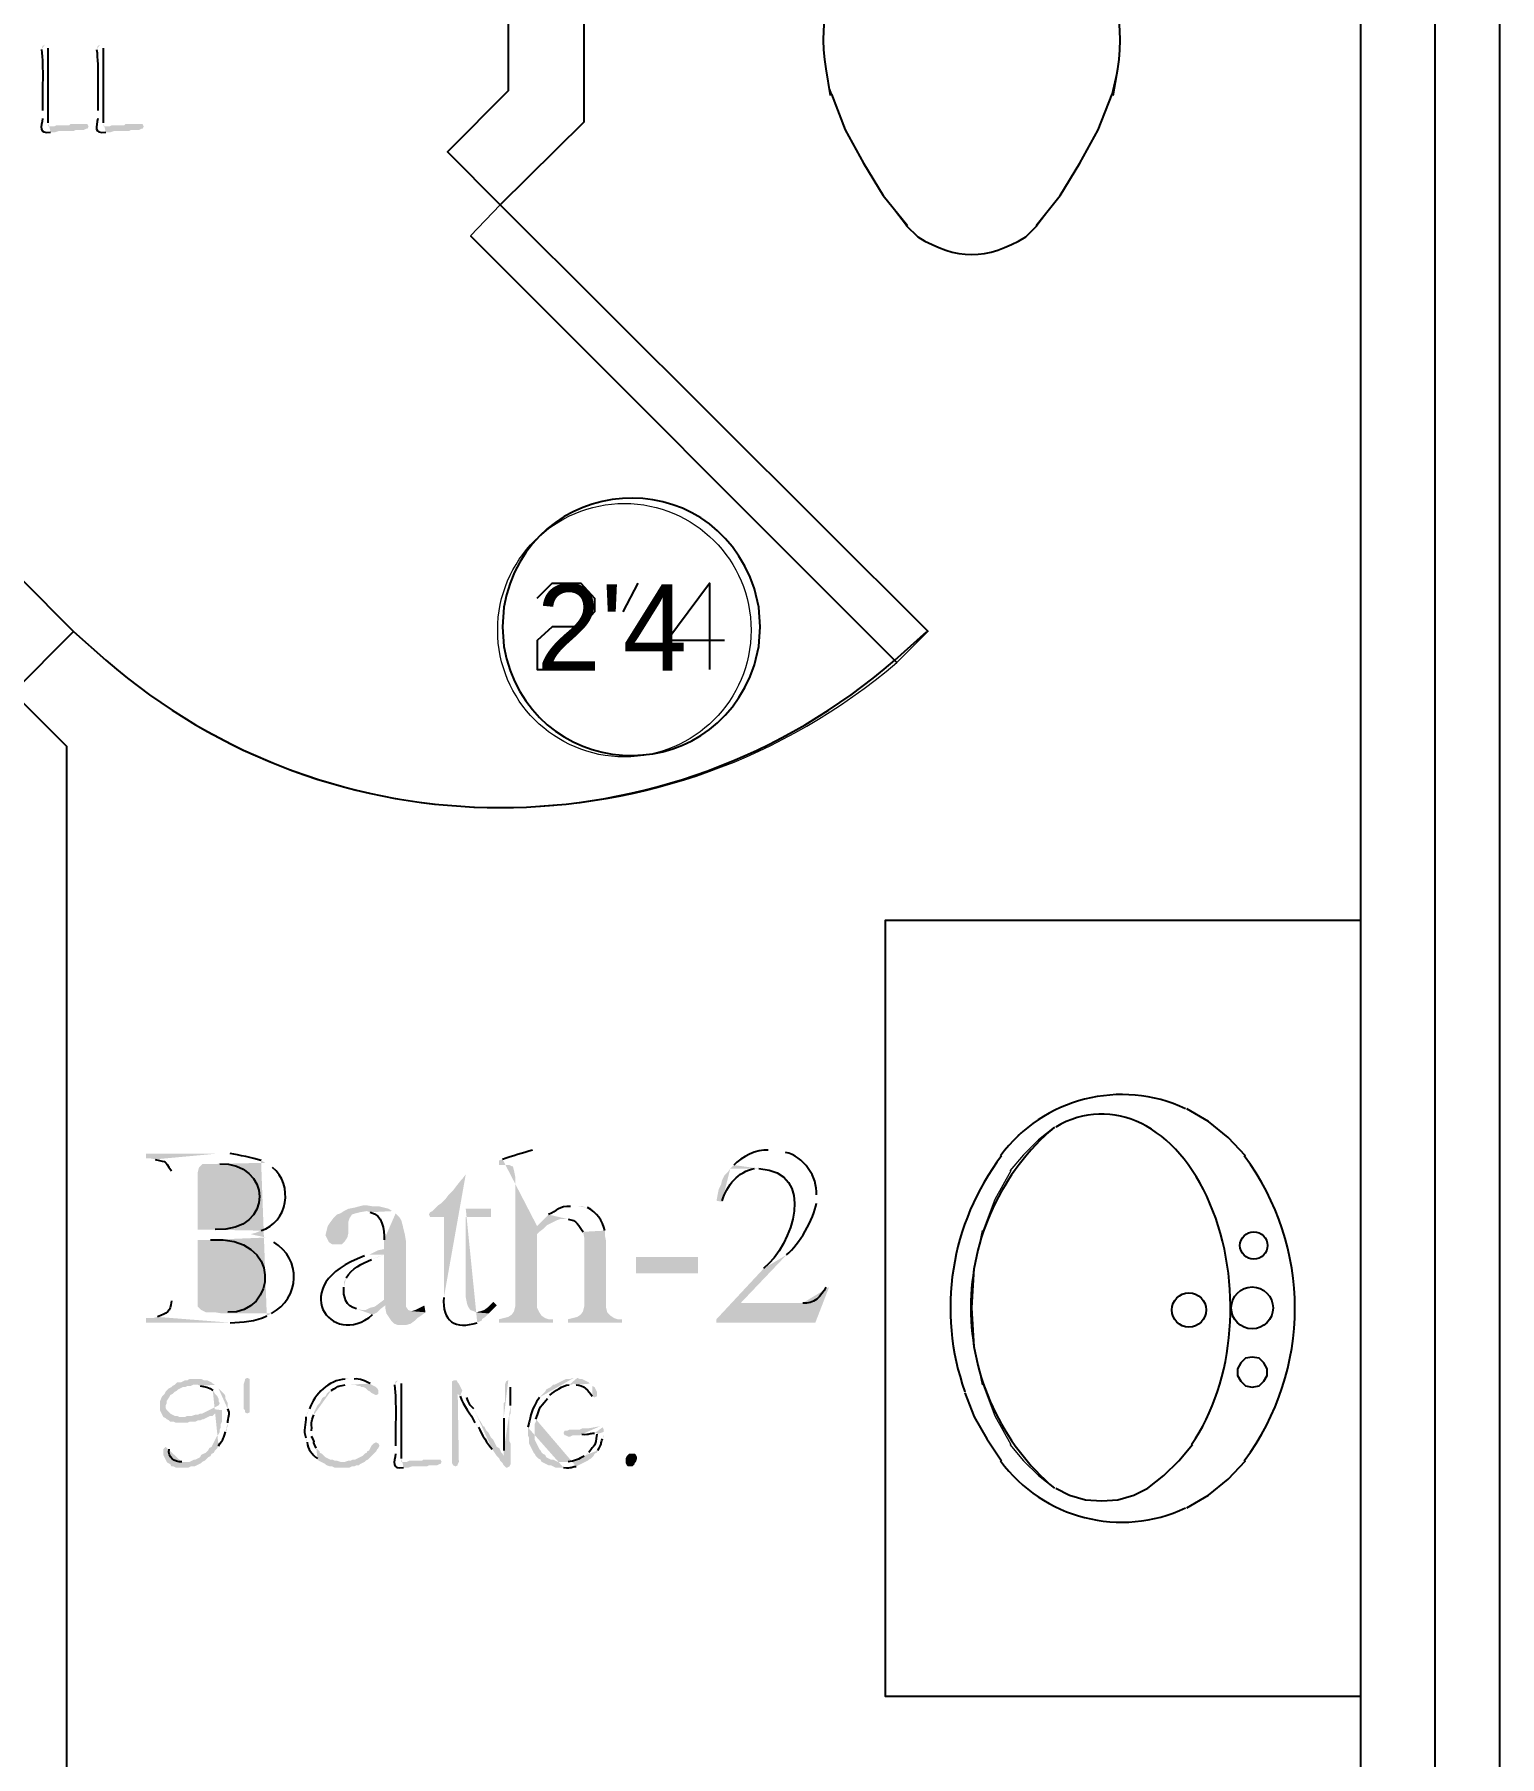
# Model space of a CAD drawing. Header units: inches. Extents: x -167 to 6071, y -6287 to -2731.
# Drawn here: x 425.4 to 493.4, y -5918.4 to -5838.5 of the extents above; entities that cross this region are included whole.
import ezdxf

# ---------------------------------------------------------------- set-up
doc = ezdxf.new("R2010")
doc.units = ezdxf.units.IN
doc.header["$LTSCALE"] = 96
doc.header["$MEASUREMENT"] = 0
doc.layers.add('Door label', color=5, linetype='Continuous', lineweight=5)
doc.layers.add('Doors', color=5, linetype='Continuous', lineweight=9)
doc.layers.add('Furniture', color=7, linetype='Continuous', lineweight=5, true_color=0x994d00)
doc.layers.add('PDF_Geometry', color=7, linetype='Continuous', true_color=0x4a4a4a)
doc.layers.add('PDF_Solid Fills', color=7, linetype='Continuous')
doc.styles.get("Standard").update_dxf_attribs({"font": 'arial.ttf'})

# ---------------------------------------------------------------- blocks, each defined once
blk = doc.blocks.new('Sink')
at = {"layer": 'Furniture'}
for points in [[(-2.293, 7.067), (-3.093, 7.92), (-4, 8.667), (-5.013, 9.253)], [(-11.147, 8.4), (-11.893, 7.813), (-12.587, 7.12), (-13.227, 6.373)], [(-13.173, 6.373), (-13.92, 5.04), (-14.453, 3.6)], [(-14.507, 3.6), (-14.88, 1.84), (-14.987, 0.027), (-14.88, -1.787), (-14.507, -3.547)], [(-15.307, -3.92), (-14.88, -5.04), (-14.293, -6.053), (-13.6, -7.067)], [(-14.453, -3.547), (-13.92, -4.987), (-13.173, -6.32)], [(-13.227, -6.32), (-12.587, -7.067), (-11.893, -7.76), (-11.147, -8.347)], [(-11.093, -8.347), (-10.453, -8.667), (-9.707, -8.88), (-8.96, -8.933), (-8.213, -8.88), (-7.467, -8.667), (-6.827, -8.347), (-6.08, -7.76), (-5.387, -7.067), (-4.747, -6.32)], [(-5.013, -9.253), (-4, -8.667), (-3.093, -7.92), (-2.293, -7.067)]]:
    blk.add_lwpolyline(points, dxfattribs=at)
blk.add_lwpolyline([(-1.973, -2.267), (-2.293, -2.32), (-2.507, -2.533), (-2.667, -2.8), (-2.667, -3.12), (-2.507, -3.387), (-2.293, -3.6), (-1.973, -3.653), (-1.653, -3.6), (-1.44, -3.387), (-1.28, -3.12), (-1.28, -2.8), (-1.44, -2.533), (-1.653, -2.32)], close=True, dxfattribs=at)
for centre, radius in [((-1.908, 2.91), 0.637), ((-1.982, 0.018), 0.969), ((-4.913, -0.078), 0.798)]:
    blk.add_circle(centre, radius, dxfattribs=at)
for centre, radius, start, end in [((-8.025, 2.919), 6.992, 64.96534, 143.60901), ((-4.365, 0.025), 11.613, 142.67613, 199.5796), ((-11.813, 0), 11.813, 323.25944, 36.74056), ((-8.035, -2.956), 6.962, 216.19077, 295.23489)]:
    blk.add_arc(centre, radius, start, end, dxfattribs=at)
blk.add_ellipse((-8.858, 0.171), major_axis=(-0.18, 8.837), ratio=0.664092, start_param=3.873962, end_param=6.643025, dxfattribs=at)
blk = doc.blocks.new('Toilet')
at = {"layer": 'Furniture'}
for points in [[(-0.001, 8.48), (-0.054, 9.013), (-0.267, 9.493), (-0.587, 9.867), (-0.961, 10.187), (-1.441, 10.4), (-1.974, 10.453), (-5.974, 10.453), (-6.507, 10.4), (-6.934, 10.187), (-7.361, 9.867), (-7.681, 9.493), (-7.894, 9.013), (-7.947, 8.48), (-7.947, -8.48), (-7.894, -9.013), (-7.681, -9.44), (-7.361, -9.867), (-6.934, -10.187), (-6.399, -10.454), (-1.979, -10.454), (-1.441, -10.4), (-0.961, -10.187), (-0.587, -9.867), (-0.267, -9.44), (-0.054, -9.013), (0, -8.475), (0, 8.475)], [(-19.041, 6.773), (-19.92, 6.62), (-21.867, 5.867), (-23.414, 5.013), (-24.907, 4.107), (-26.294, 3.04), (-26.827, 2.507)], [(-12.214, -5.12), (-11.254, -4.373), (-9.494, -4.373), (-9.494, 4.373), (-11.254, 4.373), (-12.214, 5.12)], [(-26.827, -2.507), (-26.294, -3.04), (-24.907, -4.107), (-23.414, -5.013), (-21.867, -5.867), (-20.214, -6.507)], [(-20.242, -6.496), (-19.041, -6.773)]]:
    blk.add_lwpolyline(points, dxfattribs=at)
for points in [[(-12.214, 5.12), (-14.112, 6.505), (-16.714, 7.164), (-19.041, 6.773)], [(-26.827, 2.507), (-27.919, 0.679), (-27.919, -0.679), (-26.827, -2.507)], [(-19.041, -6.773), (-16.714, -7.164), (-14.112, -6.505), (-12.214, -5.12)]]:
    blk.add_open_spline(points, degree=3, dxfattribs=at)

msp = doc.modelspace()

# ---------------------------------------------------------------- hatches: boundary and pattern name
at = {"layer": 'PDF_Solid Fills', "transparency": 33554559}
h = msp.add_hatch(color=256, dxfattribs=at)
h.paths.add_polyline_path([(425.93, -5839.029), (425.823, -5839.082), (425.77, -5839.242)], flags=0)
h.paths.add_polyline_path([(425.823, -5842.069), (425.823, -5842.442)], flags=0)
h.paths.add_polyline_path([(426.197, -5843.082), (426.41, -5843.082), (426.57, -5843.029), (427.263, -5843.029), (427.37, -5842.975), (427.743, -5842.975), (427.85, -5842.922), (427.903, -5842.922), (427.957, -5842.815), (426.09, -5842.815), (426.09, -5842.655)], flags=0)
h.paths.add_polyline_path([(426.09, -5839.189), (426.037, -5839.082)], flags=0)
h = msp.add_hatch(color=256, dxfattribs=at)
h.paths.add_polyline_path([(428.49, -5839.029), (428.383, -5839.082), (428.33, -5839.242)], flags=0)
h.paths.add_polyline_path([(428.383, -5842.069), (428.383, -5842.442)], flags=0)
h.paths.add_polyline_path([(428.757, -5843.082), (428.97, -5843.082), (429.13, -5843.029), (429.823, -5843.029), (429.93, -5842.975), (430.303, -5842.975), (430.41, -5842.922), (430.463, -5842.922), (430.517, -5842.815), (428.65, -5842.815), (428.65, -5842.655)], flags=0)
h.paths.add_polyline_path([(428.65, -5839.189), (428.597, -5839.082)], flags=0)
for points in [[(427.743, -5842.709), (427.103, -5842.709), (427.05, -5842.762), (426.463, -5842.762), (426.357, -5842.815), (426.09, -5842.815), (427.957, -5842.815), (427.903, -5842.709), (427.85, -5842.709)], [(430.303, -5842.709), (429.663, -5842.709), (429.61, -5842.762), (429.023, -5842.762), (428.917, -5842.815), (428.65, -5842.815), (430.517, -5842.815), (430.463, -5842.709), (430.41, -5842.709)], [(440.863, -5892.842), (440.703, -5892.842), (440.277, -5892.949), (440.01, -5893.002), (439.797, -5893.109), (439.637, -5893.215), (439.477, -5893.269), (439.317, -5893.429), (439.157, -5893.642), (439.05, -5893.802), (438.943, -5894.229), (439.103, -5894.549), (439.263, -5894.655), (439.69, -5894.655), (439.85, -5894.495), (439.957, -5894.335), (440.01, -5894.122), (440.01, -5893.589), (440.063, -5893.429), (440.17, -5893.269), (440.33, -5893.215), (440.543, -5893.162), (440.863, -5893.109), (442.037, -5893.109), (441.877, -5893.002), (441.45, -5892.895), (441.183, -5892.895)], [(449.13, -5893.429), (448.917, -5893.642), (448.757, -5893.802), (449.077, -5893.909), (449.237, -5893.749), (449.663, -5893.535), (449.823, -5893.482), (450.037, -5893.482)], [(441.45, -5897.375), (441.237, -5897.535), (441.023, -5897.589), (440.81, -5897.695), (440.65, -5897.695), (441.343, -5897.802), (441.503, -5897.642), (441.717, -5897.482)], [(446.73, -5897.322), (446.517, -5897.535), (446.303, -5897.695), (446.143, -5897.749), (445.93, -5897.802), (446.517, -5897.855), (446.89, -5897.482)], [(432.917, -5900.895), (432.65, -5900.895), (432.543, -5900.949), (432.437, -5900.949), (432.223, -5901.055), (432.063, -5901.055), (431.957, -5901.162), (431.85, -5901.215), (431.797, -5901.269), (431.69, -5901.322), (431.583, -5901.429), (431.53, -5901.482), (431.477, -5901.589), (431.37, -5901.695), (431.317, -5901.802), (431.263, -5901.962), (431.263, -5902.335), (431.317, -5902.442), (431.37, -5902.549), (431.423, -5902.655), (432.33, -5902.655), (432.17, -5902.655), (432.063, -5902.602), (431.957, -5902.602), (431.743, -5902.495), (431.69, -5902.442), (431.583, -5902.335), (431.53, -5902.229), (431.53, -5902.122), (431.583, -5902.015), (431.583, -5901.909), (431.69, -5901.749), (431.743, -5901.642), (431.85, -5901.589), (431.957, -5901.482), (432.063, -5901.429), (432.117, -5901.375), (432.33, -5901.269), (432.437, -5901.269), (432.543, -5901.215), (432.703, -5901.215), (432.81, -5901.162), (433.823, -5901.162), (433.717, -5901.109), (433.663, -5901.055), (433.45, -5900.949), (433.29, -5900.949), (433.183, -5900.895), (433.077, -5900.895)], [(435.423, -5901.109), (435.423, -5902.442), (435.317, -5902.495), (435.21, -5902.442), (435.21, -5902.335), (435.157, -5902.282), (435.157, -5901.109), (435.21, -5900.949), (435.21, -5900.895), (435.317, -5900.842), (435.423, -5900.895)], [(444.917, -5900.949), (444.81, -5901.002), (444.81, -5904.789), (444.863, -5904.895), (444.97, -5904.949), (445.077, -5904.895), (445.077, -5904.842), (445.13, -5904.735), (445.077, -5901.535), (445.29, -5901.429), (445.237, -5901.322), (445.183, -5901.215), (445.13, -5901.109), (445.077, -5901.055), (445.023, -5900.949)], [(441.077, -5901.162), (440.063, -5901.162), (440.33, -5901.162), (440.437, -5901.215), (440.543, -5901.215), (440.597, -5901.269), (440.703, -5901.269), (440.81, -5901.322), (440.917, -5901.429), (441.023, -5901.482), (441.077, -5901.535), (441.29, -5901.642), (441.397, -5901.589), (441.397, -5901.429), (441.343, -5901.322), (441.29, -5901.269), (441.183, -5901.215)], [(433.663, -5902.282), (433.237, -5902.495), (433.13, -5902.495), (433.023, -5902.549), (432.917, -5902.549), (432.757, -5902.602), (432.543, -5902.602), (432.437, -5902.655), (431.423, -5902.655), (431.53, -5902.709), (431.583, -5902.762), (431.69, -5902.815), (431.743, -5902.869), (431.903, -5902.869), (432.01, -5902.922), (432.543, -5902.922), (432.65, -5902.869), (432.917, -5902.869), (433.023, -5902.815), (433.13, -5902.815), (433.237, -5902.762), (433.29, -5902.762), (433.61, -5902.602), (433.717, -5902.602), (433.823, -5902.495), (434.037, -5902.389), (434.09, -5902.335)], [(441.29, -5903.829), (441.183, -5903.882), (441.077, -5903.989), (441.023, -5904.095), (440.97, -5904.202), (440.863, -5904.255), (440.863, -5904.309), (440.757, -5904.362), (440.65, -5904.469), (440.33, -5904.629), (440.223, -5904.629), (440.117, -5904.682), (440.01, -5904.682), (439.85, -5904.735), (438.73, -5904.735), (438.943, -5904.842), (438.997, -5904.895), (439.157, -5904.949), (439.263, -5904.949), (439.37, -5905.002), (440.063, -5905.002), (440.17, -5904.949), (440.277, -5904.949), (440.383, -5904.895), (440.49, -5904.895), (440.543, -5904.842), (440.757, -5904.735), (440.81, -5904.682), (440.917, -5904.629), (441.023, -5904.522), (441.13, -5904.415), (441.183, -5904.362), (441.29, -5904.255), (441.343, -5904.149), (441.397, -5904.095), (441.45, -5903.989), (441.397, -5903.882)], [(444.117, -5904.629), (443.477, -5904.629), (443.423, -5904.682), (442.837, -5904.682), (442.73, -5904.735), (442.463, -5904.735), (444.33, -5904.735), (444.277, -5904.629), (444.223, -5904.629)], [(453.077, -5904.949), (452.97, -5904.949), (452.917, -5904.895), (452.863, -5904.789), (452.863, -5904.575), (452.917, -5904.469), (453.023, -5904.362), (453.29, -5904.362), (453.343, -5904.415), (453.397, -5904.522), (453.397, -5904.575), (453.343, -5904.735), (453.29, -5904.789), (453.29, -5904.842), (453.183, -5904.949)]]:
    msp.add_hatch(color=256, dxfattribs=at).paths.add_polyline_path(points)
h = msp.add_hatch(color=256, dxfattribs=at)
h.paths.add_polyline_path([(433.93, -5890.442), (430.623, -5890.442), (430.623, -5890.655), (430.783, -5890.655), (431.05, -5890.709)], flags=0)
h.paths.add_polyline_path([(431.797, -5891.242), (431.797, -5897.269)], flags=0)
h.paths.add_polyline_path([(431.157, -5898.015), (430.943, -5898.069), (430.623, -5898.069), (430.623, -5898.282), (434.517, -5898.282)], flags=0)
h.paths.add_polyline_path([(436.223, -5897.962), (436.437, -5897.855), (434.143, -5897.855), (433.823, -5897.802), (433.397, -5897.802), (433.183, -5897.695), (433.023, -5897.535), (433.023, -5894.442), (433.557, -5894.442), (436.17, -5894.335), (435.957, -5894.282), (435.69, -5894.229), (435.477, -5894.175), (435.69, -5894.122), (435.957, -5894.015), (433.023, -5893.962), (433.023, -5891.295), (433.077, -5891.082), (433.237, -5890.922), (433.717, -5890.922), (436.17, -5890.869), (435.957, -5890.762)], flags=0)
h.paths.add_polyline_path([(434.517, -5890.442), (434.25, -5890.442)], flags=0)
h = msp.add_hatch(color=256, dxfattribs=at)
h.paths.add_polyline_path([(448.757, -5890.229), (448.543, -5890.282)], flags=0)
h.paths.add_polyline_path([(447.157, -5890.709), (446.997, -5890.762), (446.997, -5890.975), (447.477, -5890.975), (447.583, -5891.029), (447.637, -5891.029), (447.69, -5891.242), (447.743, -5891.509), (447.743, -5897.535), (447.69, -5897.749), (447.583, -5897.909), (447.423, -5898.015), (446.997, -5898.122), (446.997, -5898.282), (449.503, -5898.282), (449.503, -5898.122), (449.29, -5898.122), (449.13, -5898.069), (448.97, -5897.962), (448.863, -5897.802), (448.757, -5897.589), (448.757, -5894.175), (448.863, -5894.069), (449.077, -5893.909), (448.757, -5893.802)], flags=0)
h = msp.add_hatch(color=256, dxfattribs=at)
h.paths.add_polyline_path([(459.583, -5890.282), (459.477, -5890.282)], flags=0)
h.paths.add_polyline_path([(457.877, -5890.975), (457.717, -5891.135), (459.05, -5891.135)], flags=0)
h.paths.add_polyline_path([(459.263, -5895.775), (457.077, -5898.122), (458.197, -5897.375), (460.33, -5895.135)], flags=0)
h.paths.add_polyline_path([(461.717, -5892.735), (461.717, -5892.362)], flags=0)
h.paths.add_polyline_path([(460.277, -5890.389), (459.85, -5890.282)], flags=0)
h = msp.add_hatch(color=256, dxfattribs=at)
h.paths.add_polyline_path([(436.17, -5890.869), (433.717, -5890.922), (434.037, -5890.922)], flags=0)
h.paths.add_polyline_path([(433.823, -5893.962), (433.023, -5893.962), (435.957, -5894.015)], flags=0)
h.paths.add_polyline_path([(436.49, -5891.082), (436.33, -5890.975)], flags=0)
h = msp.add_hatch(color=256, dxfattribs=at)
h.paths.add_polyline_path([(445.45, -5891.402), (445.29, -5891.615), (445.237, -5891.669), (445.023, -5891.935), (444.863, -5892.149), (444.65, -5892.362), (444.49, -5892.575), (444.33, -5892.735), (444.17, -5892.842), (444.01, -5893.002), (443.903, -5893.109), (443.797, -5893.162), (443.743, -5893.269), (443.797, -5893.375), (444.437, -5893.375), (444.437, -5897.109)], flags=0)
h.paths.add_polyline_path([(445.983, -5898.282), (446.197, -5898.175), (446.197, -5898.122), (446.357, -5898.015), (446.517, -5897.855), (445.93, -5897.802), (445.823, -5897.749), (445.663, -5897.695), (445.557, -5897.535), (445.503, -5897.375), (445.45, -5897.109), (445.45, -5893.375), (446.623, -5893.375), (446.623, -5893.002), (445.45, -5893.002)], flags=0)
h = msp.add_hatch(color=256, dxfattribs=at)
h.paths.add_polyline_path([(457.717, -5891.135), (457.61, -5891.295), (457.45, -5891.455), (457.343, -5891.669), (457.29, -5891.882), (457.183, -5892.095), (457.13, -5892.362), (457.077, -5892.629), (457.343, -5892.682), (457.343, -5892.629)], flags=0)
h.paths.add_polyline_path([(458.837, -5891.135), (459.05, -5891.135)], flags=0)
h = msp.add_hatch(color=256, dxfattribs=at)
h.paths.add_polyline_path([(450.463, -5892.842), (450.303, -5892.895)], flags=0)
h.paths.add_polyline_path([(449.29, -5893.269), (449.13, -5893.429), (450.037, -5893.482), (450.197, -5893.482)], flags=0)
h.paths.add_polyline_path([(450.89, -5894.069), (450.943, -5894.335), (450.943, -5897.535), (450.89, -5897.749), (450.783, -5897.909), (450.623, -5898.015), (450.197, -5898.122), (450.197, -5898.282), (452.703, -5898.282), (452.703, -5898.122), (452.49, -5898.122), (452.33, -5898.069), (452.17, -5897.962), (452.01, -5897.802), (451.957, -5897.589), (451.957, -5894.495), (451.903, -5894.229), (451.903, -5894.015)], flags=0)
h.paths.add_polyline_path([(451.103, -5892.949), (450.89, -5892.895), (450.677, -5892.895)], flags=0)
h = msp.add_hatch(color=256, dxfattribs=at)
h.paths.add_polyline_path([(442.037, -5893.109), (440.863, -5893.109), (441.023, -5893.162)], flags=0)
h.paths.add_polyline_path([(441.663, -5894.442), (441.663, -5894.869), (441.397, -5894.922), (440.97, -5895.135), (441.663, -5895.135), (441.663, -5897.215), (441.45, -5897.375), (441.717, -5897.482), (441.717, -5897.589), (441.77, -5897.855), (441.877, -5898.015), (441.983, -5898.175), (442.143, -5898.335), (442.303, -5898.389), (442.677, -5898.389), (442.89, -5898.335), (443.103, -5898.175), (443.21, -5898.069), (443.37, -5897.962), (443.583, -5897.802), (442.943, -5897.749), (442.783, -5897.695), (442.677, -5897.535), (442.677, -5894.495), (442.623, -5894.175), (442.57, -5893.962), (442.517, -5893.749), (442.463, -5893.535), (442.357, -5893.375), (442.197, -5893.215)], flags=0)
h = msp.add_hatch(color=256, dxfattribs=at)
h.paths.add_polyline_path([(436.17, -5894.335), (433.557, -5894.442), (433.61, -5894.442)], flags=0)
h.paths.add_polyline_path([(434.41, -5897.802), (434.143, -5897.855), (436.437, -5897.855)], flags=0)
h.paths.add_polyline_path([(436.543, -5894.549), (436.383, -5894.442)], flags=0)
h = msp.add_hatch(color=256, dxfattribs=at)
h.paths.add_polyline_path([(440.97, -5895.135), (440.757, -5895.189)], flags=0)
h.paths.add_polyline_path([(441.13, -5897.909), (441.343, -5897.802), (440.65, -5897.695), (440.383, -5897.642)], flags=0)
h.paths.add_polyline_path([(439.797, -5896.629), (439.797, -5896.415), (439.903, -5896.202)], flags=0)
h.paths.add_polyline_path([(441.077, -5895.349), (441.343, -5895.242), (441.663, -5895.135)], flags=0)
h = msp.add_hatch(color=256, dxfattribs=at)
h.paths.add_polyline_path([(462.197, -5896.575), (462.143, -5896.629)], flags=0)
h.paths.add_polyline_path([(461.077, -5897.375), (458.197, -5897.375), (457.077, -5898.122), (457.077, -5898.282), (461.663, -5898.282), (462.303, -5896.629)], flags=0)
h = msp.add_hatch(color=256, dxfattribs=at)
h.paths.add_polyline_path([(440.063, -5900.842), (439.957, -5900.842), (439.85, -5900.895)], flags=0)
h.paths.add_polyline_path([(438.197, -5902.282), (438.143, -5902.389), (438.09, -5902.495), (438.037, -5902.655)], flags=0)
h.paths.add_polyline_path([(438.037, -5903.615), (438.037, -5903.722), (438.09, -5903.829)], flags=0)
h.paths.add_polyline_path([(438.57, -5904.575), (438.623, -5904.682), (438.73, -5904.735), (439.743, -5904.735), (439.637, -5904.735), (439.477, -5904.682), (439.37, -5904.682), (439.263, -5904.629), (439.157, -5904.629), (438.943, -5904.522), (438.89, -5904.469), (438.783, -5904.362), (438.677, -5904.309), (438.677, -5904.255), (438.57, -5904.149), (438.517, -5904.095)], flags=0)
h.paths.add_polyline_path([(438.303, -5903.562), (438.303, -5903.295)], flags=0)
h.paths.add_polyline_path([(438.41, -5902.549), (438.41, -5902.442), (438.463, -5902.335), (438.517, -5902.229), (438.57, -5902.122), (438.677, -5902.015), (438.783, -5901.802), (438.837, -5901.749), (438.943, -5901.695), (438.997, -5901.589), (439.103, -5901.482), (439.21, -5901.429)], flags=0)
h.paths.add_polyline_path([(439.85, -5901.162), (441.077, -5901.162), (441.023, -5901.109)], flags=0)
h.paths.add_polyline_path([(440.277, -5900.895), (440.17, -5900.842)], flags=0)
h = msp.add_hatch(color=256, dxfattribs=at)
h.paths.add_polyline_path([(442.303, -5900.949), (442.197, -5901.002), (442.143, -5901.162)], flags=0)
h.paths.add_polyline_path([(442.197, -5903.989), (442.197, -5904.362)], flags=0)
h.paths.add_polyline_path([(442.57, -5905.002), (442.783, -5905.002), (442.943, -5904.949), (443.637, -5904.949), (443.743, -5904.895), (444.117, -5904.895), (444.223, -5904.842), (444.277, -5904.842), (444.33, -5904.735), (442.463, -5904.735), (442.463, -5904.575)], flags=0)
h.paths.add_polyline_path([(442.463, -5901.109), (442.41, -5901.002)], flags=0)
h = msp.add_hatch(color=256, dxfattribs=at)
h.paths.add_polyline_path([(447.423, -5900.949), (447.317, -5901.002), (447.263, -5901.162), (447.263, -5901.962), (447.21, -5902.015), (447.21, -5902.709)], flags=0)
h.paths.add_polyline_path([(447.21, -5904.202), (447.21, -5904.469), (446.89, -5904.469), (446.997, -5904.575), (447.05, -5904.682), (447.157, -5904.789), (447.21, -5904.895), (447.263, -5904.949), (447.317, -5905.002), (447.37, -5905.002), (447.477, -5904.949), (447.53, -5904.842), (447.53, -5903.882), (447.477, -5903.775), (447.477, -5902.602), (447.53, -5902.495), (447.53, -5902.122)], flags=0)
h.paths.add_polyline_path([(447.53, -5901.269), (447.53, -5901.002)], flags=0)
h = msp.add_hatch(color=256, dxfattribs=at)
h.paths.add_polyline_path([(450.463, -5900.842), (450.41, -5900.842), (450.303, -5900.895), (450.09, -5900.895), (449.557, -5901.162), (449.503, -5901.162), (449.397, -5901.269), (449.183, -5901.375), (449.13, -5901.482), (449.023, -5901.589), (448.97, -5901.642), (448.863, -5901.749)], flags=0)
h.paths.add_polyline_path([(448.33, -5903.135), (448.33, -5903.509), (448.383, -5903.615), (448.383, -5903.882), (448.597, -5904.309), (448.65, -5904.362), (448.703, -5904.469), (448.81, -5904.575), (448.917, -5904.629), (448.97, -5904.735), (449.29, -5904.895), (449.397, -5904.895), (449.61, -5905.002), (449.983, -5905.002)], flags=0)
h.paths.add_polyline_path([(450.57, -5904.949), (450.997, -5904.735), (449.717, -5904.735), (449.503, -5904.629), (449.397, -5904.629), (449.183, -5904.522), (449.13, -5904.415), (449.023, -5904.362), (448.97, -5904.309), (448.917, -5904.202), (448.863, -5904.149), (448.81, -5904.042), (448.757, -5903.935), (448.703, -5903.829), (448.65, -5903.722), (448.65, -5902.975), (448.703, -5902.869), (448.703, -5902.762)], flags=0)
h.paths.add_polyline_path([(449.237, -5901.802), (449.29, -5901.749), (449.343, -5901.642)], flags=0)
h.paths.add_polyline_path([(450.25, -5901.162), (450.357, -5901.162), (450.463, -5901.109), (451.21, -5901.109), (451.157, -5901.055), (450.837, -5900.895), (450.73, -5900.895), (450.623, -5900.842)], flags=0)
h = msp.add_hatch(color=256, dxfattribs=at)
h.paths.add_polyline_path([(433.823, -5901.162), (432.917, -5901.162), (433.023, -5901.162), (433.13, -5901.215)], flags=0)
h.paths.add_polyline_path([(433.717, -5901.429), (433.77, -5901.482), (433.823, -5901.589), (433.93, -5901.695), (433.983, -5901.802), (433.983, -5901.909), (434.037, -5902.015), (433.983, -5902.122), (433.663, -5902.282), (434.09, -5902.335), (434.143, -5902.335), (434.143, -5902.869), (434.09, -5902.975), (434.09, -5903.135), (434.037, -5903.242), (434.037, -5903.349), (433.983, -5903.455), (433.93, -5903.509), (433.663, -5904.042), (433.557, -5904.095), (433.503, -5904.202), (433.397, -5904.309), (433.183, -5904.415), (433.13, -5904.522), (432.917, -5904.629), (432.863, -5904.629), (432.65, -5904.735), (432.277, -5904.735), (433.183, -5904.789), (433.237, -5904.735), (433.343, -5904.682), (433.503, -5904.522), (433.61, -5904.469), (433.663, -5904.362), (433.77, -5904.309), (433.823, -5904.202), (433.93, -5904.095), (433.983, -5903.989)], flags=0)
h.paths.add_polyline_path([(434.303, -5903.349), (434.357, -5903.295), (434.357, -5903.189), (434.41, -5903.082), (434.41, -5902.922)], flags=0)
h.paths.add_polyline_path([(434.41, -5902.282), (434.41, -5902.015), (434.357, -5901.909), (434.303, -5901.802), (434.303, -5901.695), (434.25, -5901.589), (434.197, -5901.535), (434.09, -5901.429), (434.037, -5901.375), (433.983, -5901.322), (433.93, -5901.215)], flags=0)
h = msp.add_hatch(color=256, dxfattribs=at)
h.paths.add_polyline_path([(445.29, -5901.429), (445.077, -5901.535), (445.077, -5901.589), (445.183, -5901.695)], flags=0)
h.paths.add_polyline_path([(445.877, -5902.922), (445.93, -5903.029), (446.037, -5903.135)], flags=0)
h.paths.add_polyline_path([(446.677, -5904.149), (446.783, -5904.309), (446.89, -5904.469), (447.21, -5904.469), (447.157, -5904.362), (447.103, -5904.309), (446.997, -5904.095), (446.89, -5904.042), (446.73, -5903.722), (446.623, -5903.615), (446.57, -5903.509), (446.517, -5903.402), (446.41, -5903.295), (446.357, -5903.189), (446.303, -5903.082), (446.25, -5903.082), (446.197, -5902.975), (446.143, -5902.869), (446.09, -5902.815), (446.037, -5902.709), (445.983, -5902.602), (445.93, -5902.495), (445.823, -5902.282)], flags=0)
h.paths.add_polyline_path([(445.503, -5901.749), (445.397, -5901.535)], flags=0)
h = msp.add_hatch(color=256, dxfattribs=at)
h.paths.add_polyline_path([(451.21, -5901.109), (450.463, -5901.109), (450.57, -5901.162)], flags=0)
h.paths.add_polyline_path([(451.317, -5901.695), (451.423, -5901.749), (451.53, -5901.695), (451.53, -5901.482), (451.477, -5901.375), (451.423, -5901.269), (451.317, -5901.215)], flags=0)
h = msp.add_hatch(color=256, dxfattribs=at)
h.paths.add_polyline_path([(451.69, -5903.082), (451.103, -5903.189), (450.837, -5903.189), (450.73, -5903.242), (450.25, -5903.242), (450.143, -5903.295), (450.037, -5903.295), (449.983, -5903.402), (450.037, -5903.509), (450.09, -5903.509), (450.197, -5903.562), (450.303, -5903.562), (450.41, -5903.509), (450.73, -5903.509), (450.837, -5903.455)], flags=0)
h.paths.add_polyline_path([(451.423, -5903.402), (451.53, -5903.402), (451.85, -5903.349), (451.85, -5903.242), (451.797, -5903.135)], flags=0)
h = msp.add_hatch(color=256, dxfattribs=at)
h.paths.add_polyline_path([(451.85, -5903.349), (451.53, -5903.402), (451.53, -5903.455)], flags=0)
h.paths.add_polyline_path([(451.157, -5904.309), (451.05, -5904.362), (451.05, -5904.415), (450.943, -5904.469)], flags=0)
h.paths.add_polyline_path([(450.197, -5904.735), (450.037, -5904.735), (450.997, -5904.735), (451.103, -5904.682), (451.157, -5904.629), (451.263, -5904.575), (451.37, -5904.469), (451.423, -5904.362), (451.53, -5904.309), (451.583, -5904.202)], flags=0)
h.paths.add_polyline_path([(451.797, -5903.669), (451.85, -5903.562), (451.85, -5903.455)], flags=0)
h = msp.add_hatch(color=256, dxfattribs=at)
h.paths.add_polyline_path([(431.53, -5904.042), (431.477, -5904.095), (431.423, -5904.149), (431.423, -5904.415), (431.477, -5904.522), (431.53, -5904.629), (431.583, -5904.735), (431.637, -5904.789), (431.743, -5904.842), (431.797, -5904.949), (431.903, -5904.949), (432.01, -5905.002), (432.597, -5905.002), (432.703, -5904.949), (432.863, -5904.949), (433.183, -5904.789), (432.277, -5904.735)], flags=0)
h.paths.add_polyline_path([(431.69, -5904.149), (431.637, -5904.042)], flags=0)

# ---------------------------------------------------------------- linework, layer by layer
at = {"layer": 'Door label'}
msp.add_circle((452.807, -5866.173), 5.877, dxfattribs=at)
at = {"layer": 'Doors', "transparency": 33554687}
msp.add_lwpolyline([(466.89, -5866.229), (447.05, -5846.442), (445.663, -5847.882), (465.45, -5867.669)], dxfattribs=at)
msp.add_lwpolyline([(427.263, -5866.229), (428.757, -5867.562, 0.36981), (465.45, -5867.669), (466.888, -5866.227)], format="xyb", dxfattribs=at)
at = {"layer": 'Furniture'}
msp.add_lwpolyline([(486.943, -5915.615), (464.917, -5915.615), (464.917, -5879.615), (486.943, -5879.615)], dxfattribs=at)
at = {"layer": 'PDF_Geometry', "color": 7}
for points in [[(491.903, -5563.082), (490.41, -5563.082), (493.397, -5563.082), (493.397, -6066.549), (490.41, -6066.549), (490.41, -5563.082)], [(423.423, -5785.589), (447.423, -5785.589), (450.943, -5785.589), (450.943, -5781.589), (484.917, -5781.589), (484.917, -5813.589), (450.943, -5813.589), (450.943, -5809.589), (447.423, -5809.589), (447.423, -5841.162), (444.597, -5843.989), (447.05, -5846.442), (450.943, -5842.602), (450.943, -5819.082), (486.943, -5819.082), (486.943, -5957.589)], [(447.05, -5846.442), (466.89, -5866.229)], [(445.663, -5847.882), (465.45, -5867.669)], [(426.943, -5957.589), (426.943, -5871.562), (424.437, -5869.055), (427.263, -5866.229), (424.81, -5863.775), (416.01, -5872.575), (408.97, -5872.575), (408.97, -5876.095), (408.97, -5908.095)]]:
    msp.add_lwpolyline(points, dxfattribs=at)
at = {"layer": 'PDF_Geometry'}
for points in [[(462.143, -5840.149), (462.357, -5841.375)], [(475.477, -5841.375), (475.69, -5840.149)], [(462.41, -5841.322), (463.05, -5842.975), (463.903, -5844.522), (464.81, -5846.015), (465.93, -5847.402)], [(471.903, -5847.402), (473.023, -5846.015), (473.93, -5844.522), (474.783, -5842.975), (475.423, -5841.322)], [(465.877, -5847.402), (466.41, -5847.935)], [(471.423, -5847.935), (471.957, -5847.402)], [(448.757, -5864.682), (449.45, -5863.989), (450.783, -5863.989), (451.423, -5864.682), (451.423, -5865.322), (450.783, -5866.015), (449.45, -5866.015), (448.757, -5866.655), (448.757, -5867.989), (451.423, -5867.989)], [(452.757, -5865.322), (453.45, -5863.989)], [(457.45, -5866.655), (454.783, -5866.655), (456.757, -5863.989), (456.757, -5867.989)], [(458.837, -5867.775), (459.05, -5866.922), (459.103, -5866.015), (459.05, -5865.109), (458.837, -5864.255)], [(447.21, -5865.109), (447.157, -5866.015), (447.21, -5866.922)], [(486.943, -5915.615), (464.917, -5915.615), (464.917, -5879.615), (486.943, -5879.615)], [(481.61, -5890.549), (480.81, -5889.695), (479.903, -5888.949), (478.89, -5888.362)], [(468.597, -5901.535), (469.023, -5902.655), (469.61, -5903.669), (470.303, -5904.682)], [(472.81, -5905.962), (473.45, -5906.282), (474.197, -5906.495), (474.943, -5906.549), (475.69, -5906.495), (476.437, -5906.282), (477.077, -5905.962), (477.823, -5905.375), (478.517, -5904.682), (479.157, -5903.935)], [(478.89, -5906.869), (479.903, -5906.282), (480.81, -5905.535), (481.61, -5904.682)]]:
    msp.add_lwpolyline(points, dxfattribs=at)
msp.add_lwpolyline([(427.263, -5866.229), (428.757, -5867.562, 0.373797), (465.343, -5867.562), (466.837, -5866.229)], format="xyb", dxfattribs=at)
msp.add_lwpolyline([(481.93, -5899.882), (481.61, -5899.935), (481.397, -5900.149), (481.237, -5900.415), (481.237, -5900.735), (481.397, -5901.002), (481.61, -5901.215), (481.93, -5901.269), (482.25, -5901.215), (482.463, -5901.002), (482.623, -5900.735), (482.623, -5900.415), (482.463, -5900.149), (482.25, -5899.935)], close=True, dxfattribs=at)
for centre, radius in [((481.995, -5894.705), 0.637), ((478.991, -5897.693), 0.798), ((481.922, -5897.597), 0.969)]:
    msp.add_circle(centre, radius, dxfattribs=at)
for centre, radius, start, end in [((475.878, -5894.697), 6.992, 64.96534, 143.60901), ((479.84, -5897.589), 10.967, 130.22806, 229.77194), ((479.539, -5897.59), 11.613, 142.67613, 199.5796), ((472.09, -5897.615), 11.813, 323.25944, 36.74056), ((475.869, -5900.571), 6.962, 216.19077, 295.23489)]:
    msp.add_arc(centre, radius, start, end, dxfattribs=at)
msp.add_ellipse((475.045, -5897.444), major_axis=(-0.18, 8.837), ratio=0.664092, start_param=3.873962, end_param=6.643025, dxfattribs=at)
for points in [[(463.797, -5833.322), (462.412, -5835.22), (461.753, -5837.823), (462.143, -5840.149)], [(475.69, -5840.149), (476.08, -5837.822), (475.422, -5835.221), (474.037, -5833.322)], [(425.77, -5839.242), (425.878, -5840.119), (425.8, -5841.155), (425.823, -5842.069)], [(426.09, -5842.655), (426.09, -5841.5), (426.09, -5840.344), (426.09, -5839.189)], [(428.33, -5839.242), (428.438, -5840.119), (428.36, -5841.155), (428.383, -5842.069)], [(428.65, -5842.655), (428.65, -5841.5), (428.65, -5840.344), (428.65, -5839.189)], [(425.823, -5842.442), (425.772, -5842.832), (425.601, -5843.161), (426.197, -5843.082)], [(428.383, -5842.442), (428.332, -5842.832), (428.161, -5843.161), (428.757, -5843.082)], [(466.41, -5847.935), (468.238, -5849.027), (469.596, -5849.027), (471.423, -5847.935)], [(458.837, -5864.255), (456.862, -5858.247), (448.357, -5858.805), (447.21, -5865.109)], [(447.21, -5866.922), (448.357, -5873.226), (456.862, -5873.783), (458.837, -5867.775)], [(435.957, -5890.762), (435.538, -5890.627), (434.953, -5890.516), (434.517, -5890.442)], [(448.543, -5890.282), (448.079, -5890.424), (447.617, -5890.553), (447.157, -5890.709)], [(459.477, -5890.282), (458.938, -5890.239), (458.243, -5890.59), (457.877, -5890.975)], [(461.717, -5892.362), (461.772, -5891.534), (461.124, -5890.552), (460.277, -5890.389)], [(431.05, -5890.709), (431.662, -5890.872), (431.42, -5890.706), (431.797, -5891.242)], [(434.037, -5890.922), (436.385, -5890.808), (436.678, -5894.057), (433.823, -5893.962)], [(435.957, -5894.015), (437.194, -5893.635), (437.478, -5891.905), (436.49, -5891.082)], [(457.343, -5892.629), (457.558, -5891.923), (458.083, -5891.272), (458.837, -5891.135)], [(459.05, -5891.135), (461.768, -5891.306), (460.617, -5894.679), (459.263, -5895.775)], [(450.303, -5892.895), (449.808, -5892.851), (449.677, -5893.106), (449.29, -5893.269)], [(451.903, -5894.015), (451.812, -5893.57), (451.512, -5893.156), (451.103, -5892.949)], [(460.33, -5895.135), (460.912, -5894.654), (461.592, -5893.487), (461.717, -5892.735)], [(441.023, -5893.162), (441.598, -5893.271), (441.679, -5893.968), (441.663, -5894.442)], [(450.197, -5893.482), (450.586, -5893.523), (450.7, -5893.789), (450.89, -5894.069)], [(433.61, -5894.442), (437.001, -5894.214), (436.689, -5897.887), (434.41, -5897.802)], [(436.437, -5897.855), (437.769, -5897.145), (437.849, -5895.314), (436.543, -5894.549)], [(440.757, -5895.189), (437.003, -5896.512), (439.244, -5899.56), (441.13, -5897.909)], [(439.903, -5896.202), (440.162, -5895.757), (440.633, -5895.555), (441.077, -5895.349)], [(440.383, -5897.642), (439.895, -5897.525), (439.752, -5897.087), (439.797, -5896.629)], [(462.143, -5896.629), (461.96, -5897.053), (461.572, -5897.441), (461.077, -5897.375)], [(431.797, -5897.269), (431.744, -5897.818), (431.609, -5897.811), (431.157, -5898.015)], [(444.437, -5897.109), (444.327, -5898.214), (444.984, -5898.622), (445.983, -5898.282)], [(434.517, -5898.282), (435.1, -5898.275), (435.694, -5898.227), (436.223, -5897.962)], [(439.85, -5900.895), (439.098, -5900.946), (438.439, -5901.589), (438.197, -5902.282)], [(441.023, -5901.109), (440.811, -5900.992), (440.517, -5900.859), (440.277, -5900.895)], [(433.13, -5901.215), (433.328, -5901.243), (433.566, -5901.275), (433.717, -5901.429)], [(439.21, -5901.429), (439.609, -5901.185), (439.415, -5901.276), (439.85, -5901.162)], [(442.143, -5901.162), (442.251, -5902.039), (442.174, -5903.075), (442.197, -5903.989)], [(442.463, -5904.575), (442.463, -5903.42), (442.463, -5902.264), (442.463, -5901.109)], [(445.183, -5901.695), (445.33, -5902.13), (445.693, -5902.507), (445.877, -5902.922)], [(445.823, -5902.282), (445.622, -5902.108), (445.59, -5902.001), (445.503, -5901.749)], [(447.53, -5902.122), (447.53, -5901.838), (447.53, -5901.553), (447.53, -5901.269)], [(448.863, -5901.749), (448.449, -5902.374), (448.519, -5902.435), (448.33, -5903.135)], [(448.703, -5902.762), (448.937, -5902.1), (448.767, -5902.369), (449.237, -5901.802)], [(449.343, -5901.642), (449.611, -5901.451), (449.91, -5901.199), (450.25, -5901.162)], [(450.57, -5901.162), (450.9, -5901.162), (451.137, -5901.441), (451.317, -5901.695)], [(434.41, -5902.922), (434.421, -5902.719), (434.548, -5902.48), (434.41, -5902.282)], [(438.037, -5902.655), (438.037, -5902.967), (437.893, -5903.311), (438.037, -5903.615)], [(438.303, -5903.295), (438.32, -5902.834), (438.24, -5902.969), (438.41, -5902.549)], [(433.983, -5903.989), (434.247, -5903.589), (434.155, -5903.823), (434.303, -5903.349)], [(446.037, -5903.135), (446.183, -5903.43), (446.458, -5903.916), (446.677, -5904.149)], [(447.21, -5902.709), (447.21, -5903.207), (447.21, -5903.704), (447.21, -5904.202)], [(450.837, -5903.455), (451.231, -5903.485), (451.164, -5903.403), (451.423, -5903.402)], [(451.53, -5903.455), (451.456, -5904.064), (451.428, -5903.901), (451.157, -5904.309)], [(432.277, -5904.735), (431.94, -5904.741), (431.627, -5904.535), (431.69, -5904.149)], [(438.09, -5903.829), (438.117, -5904.129), (438.331, -5904.428), (438.57, -5904.575)], [(438.517, -5904.095), (438.281, -5903.678), (438.539, -5903.98), (438.303, -5903.562)], [(451.583, -5904.202), (451.777, -5903.87), (451.694, -5903.908), (451.797, -5903.669)], [(442.197, -5904.362), (442.145, -5904.752), (441.974, -5905.081), (442.57, -5905.002)], [(449.983, -5905.002), (450.443, -5905.031), (450.289, -5904.967), (450.57, -5904.949)], [(450.943, -5904.469), (450.697, -5904.596), (450.477, -5904.721), (450.197, -5904.735)]]:
    msp.add_open_spline(points, degree=3, dxfattribs=at)
at = {"layer": 'PDF_Solid Fills', "transparency": 33554559}
for points in [[(453.343, -5895.989), (456.223, -5895.989), (453.343, -5895.242), (456.223, -5895.242)], [(443.53, -5897.482), (443.103, -5897.695), (443.583, -5897.802), (442.943, -5897.749)]]:
    msp.add_solid(points, dxfattribs=at)

# ---------------------------------------------------------------- block references
at = {"layer": 'Doors', "rotation": 90}
msp.add_blockref('Toilet', (468.917, -5821.109), dxfattribs=at)
at = {"layer": 'Doors'}
msp.add_blockref('Sink', (483.903, -5897.615), dxfattribs=at)

# ---------------------------------------------------------------- texts
at = {"layer": 'Door label', "insert": (448.735, -5864.053), "char_height": 4, "attachment_point": 1}
msp.add_mtext_dynamic_manual_height_columns("{\\Ftxt|c0;2'\\Ftxt|c129;4}", width=3.08976, gutter_width=1, heights=[0], dxfattribs=at)

doc.saveas('drawing.dxf')
